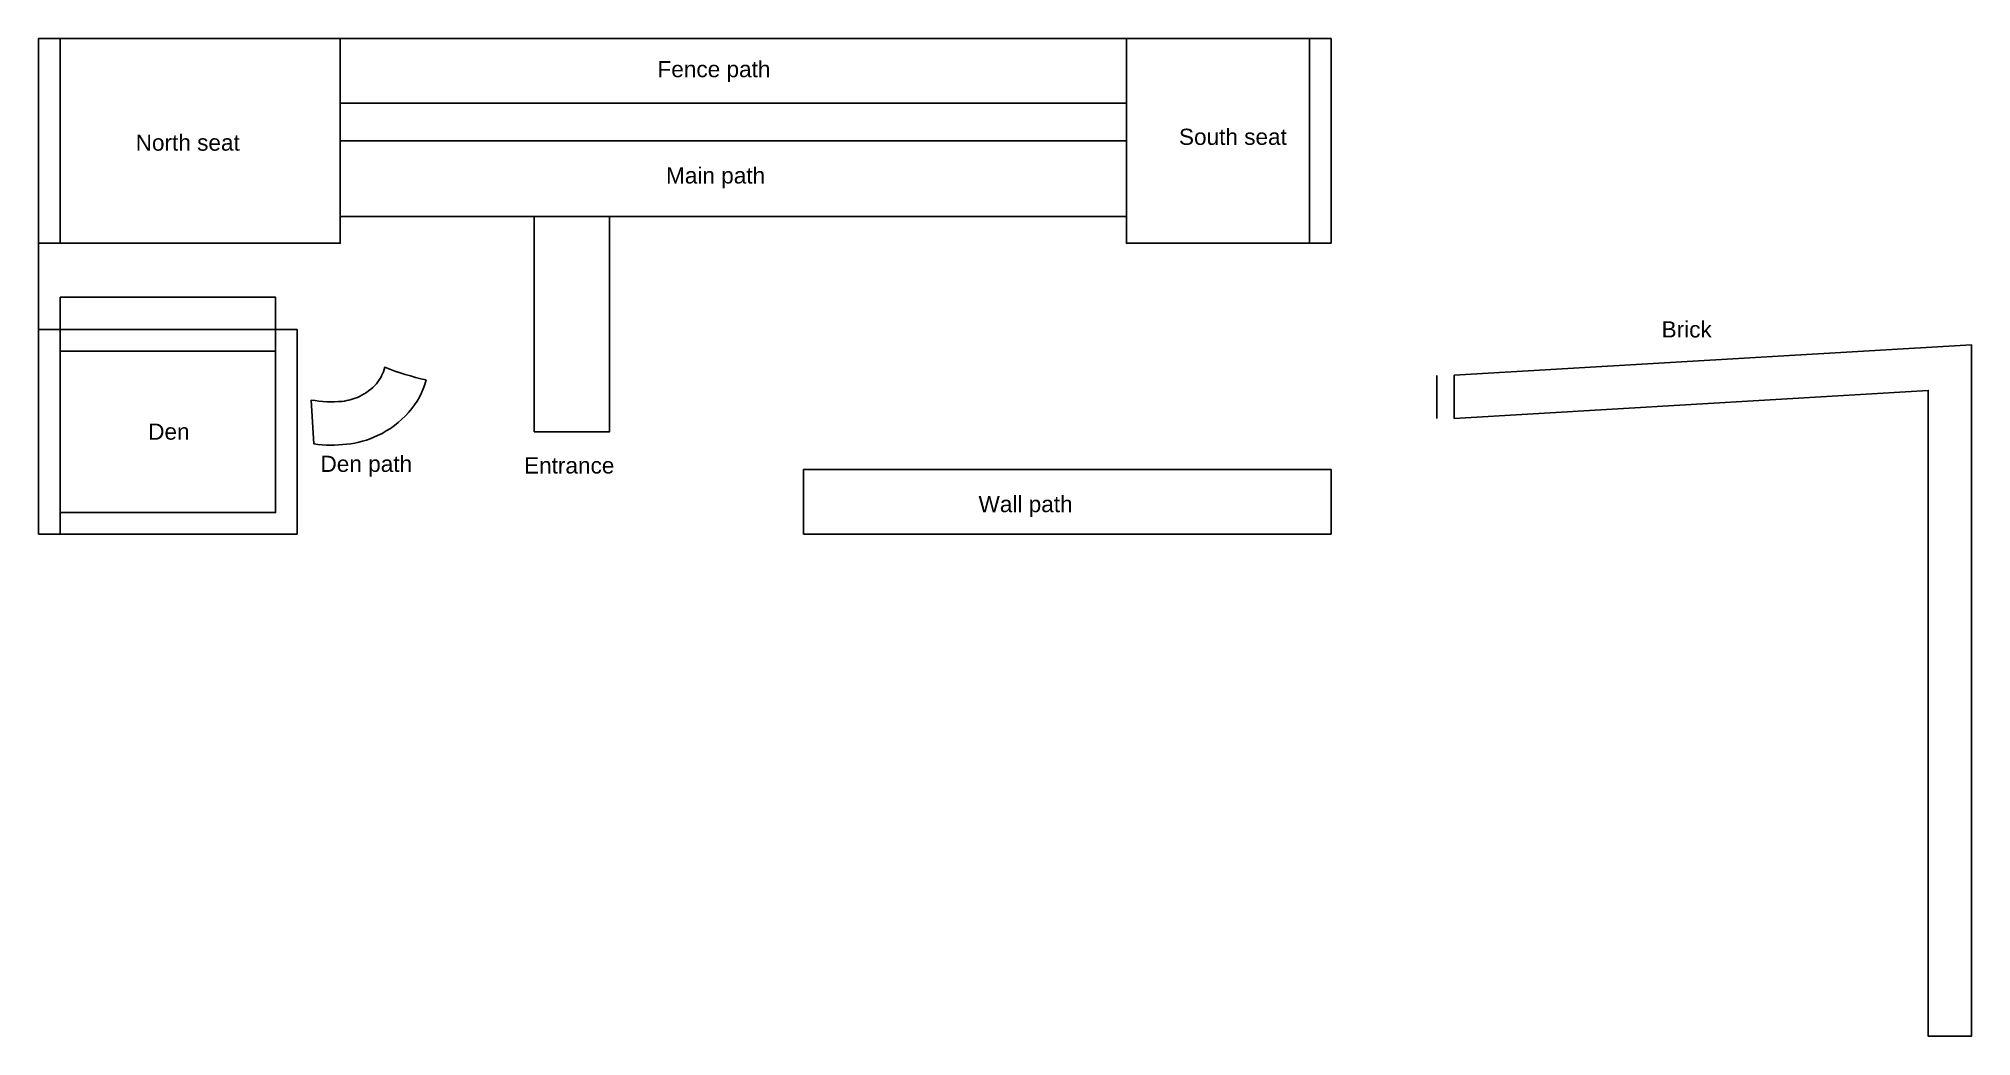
# Model space of a CAD drawing. Header units: metres. Extents: x -0.6 to 17.3, y -4.3 to 5.
import ezdxf

# ---------------------------------------------------------------- set-up
doc = ezdxf.new("R2010")
doc.units = ezdxf.units.M
doc.layers.get('0').update_dxf_attribs({"lineweight": 25, "true_color": 0xffffff})
for name, color, linetype, lineweight, true_color in [('Areas', 6, 'Continuous', 25, 0xff00ff), ('Bark', 136, 'Continuous', 25, 0x008080), ('Brick', 2, 'Continuous', 25, 0xffff00), ('Gravel', 30, 'Continuous', 25, 0xff7f00), ('Planks', 1, 'Continuous', 25, 0xff0000)]:
    doc.layers.add(name, color=color, linetype=linetype, lineweight=lineweight, true_color=true_color)
doc.styles.add('textstyle11', font='')
doc.styles.add('textstyle12', font='')
doc.styles.add('textstyle13', font='')
doc.styles.add('textstyle14', font='')
doc.styles.add('textstyle15', font='')
doc.styles.add('textstyle16', font='')
doc.styles.add('textstyle17', font='')
doc.styles.add('textstyle18', font='')
doc.styles.add('textstyle19', font='')
doc.styles.get('textstyle11').set_extended_font_data('Arial')
doc.styles.get('textstyle12').set_extended_font_data('Arial')
doc.styles.get('textstyle13').set_extended_font_data('Arial')
doc.styles.get('textstyle14').set_extended_font_data('Arial')
doc.styles.get('textstyle15').set_extended_font_data('Arial')
doc.styles.get('textstyle16').set_extended_font_data('Arial')
doc.styles.get('textstyle17').set_extended_font_data('Arial')
doc.styles.get('textstyle18').set_extended_font_data('Arial')
doc.styles.get('textstyle19').set_extended_font_data('Arial')

msp = doc.modelspace()

# ---------------------------------------------------------------- linework, layer by layer
msp.add_line((-0.6, 3.1), (-0.6, 2.3))
at = {"layer": 'Areas', "flags": 128}
for points in [[(-0.6, 3.1), (2.2, 3.1), (2.2, 5), (-0.6, 5)], [(9.5, 3.1), (11.4, 3.1), (11.4, 5), (9.5, 5)], [(-0.6, 0.4), (1.8, 0.4), (1.8, 2.3), (-0.6, 2.3)], [(-0.4, 0.6), (1.6, 0.6), (1.6, 2.1), (-0.4, 2.1)]]:
    msp.add_lwpolyline(points, close=True, dxfattribs=at)
at = {"layer": 'Bark', "flags": 128}
for points in [[(9.5, 5), (9.5, 4.4), (2.2, 4.4), (2.2, 5)], [(6.5, 0.4), (11.4, 0.4), (11.4, 1), (6.5, 1)]]:
    msp.add_lwpolyline(points, close=True, dxfattribs=at)
msp.add_lwpolyline([(2.997, 1.832, -0.117885), (2.837, 1.532, -0.103142), (2.547, 1.315, -0.0825), (2.262, 1.235, -0.063925), (1.955, 1.237), (1.931, 1.645, 0.063925), (2.219, 1.633, 0.0825), (2.378, 1.678, 0.103142), (2.537, 1.797, 0.117885), (2.614, 1.949, 0.038505)], format="xyb", close=True, dxfattribs=at)
at = {"layer": 'Brick', "flags": 128}
msp.add_lwpolyline([(12.542, 1.875), (12.542, 1.474), (16.944, 1.734), (16.944, -4.262), (17.344, -4.262), (17.344, 2.159)], close=True, dxfattribs=at)
at = {"layer": 'Gravel'}
msp.add_line((12.382, 1.474), (12.382, 1.874), dxfattribs=at)
at = {"layer": 'Gravel', "flags": 128}
for points in [[(9.5, 4.05), (9.5, 3.35), (2.2, 3.35), (2.2, 4.05)], [(4, 1.35), (4.7, 1.35), (4.7, 3.35), (4, 3.35)]]:
    msp.add_lwpolyline(points, close=True, dxfattribs=at)
at = {"layer": 'Planks', "flags": 128}
for points in [[(-0.4, 5), (-0.4, 3.1), (2.2, 3.1), (2.2, 5)], [(9.5, 5), (9.5, 3.1), (11.2, 3.1), (11.2, 5)]]:
    msp.add_lwpolyline(points, dxfattribs=at)
for points in [[(-0.4, 0.6), (1.6, 0.6), (1.6, 2.6), (-0.4, 2.6)], [(-0.4, 0.4), (1.8, 0.4), (1.8, 2.3), (-0.4, 2.3)]]:
    msp.add_lwpolyline(points, close=True, dxfattribs=at)

# ---------------------------------------------------------------- texts
at = {"layer": 'Gravel', "char_height": 0.15, "attachment_point": 2, "line_spacing_factor": 0.971628}
for s, insert, style in [('\\c32767;Fence path', (5.67, 4.792), 'textstyle13'), ('\\c32767;South seat', (10.488, 4.164), 'textstyle19'), ('\\c32767;North seat', (0.784, 4.11), 'textstyle11'), ('\\c32767;Main path', (5.685, 3.805), 'textstyle16'), ('\\c32767;Brick', (14.701, 2.376), 'textstyle15'), ('\\c32767;Den', (0.609, 1.427), 'textstyle12'), ('\\c32767;Den path', (2.442, 1.128), 'textstyle18'), ('\\c32767;Entrance', (4.326, 1.113), 'textstyle17'), ('\\c32767;Wall path', (8.563, 0.754), 'textstyle14')]:
    msp.add_mtext(s, dxfattribs=dict(at, insert=insert, style=style))

doc.saveas('drawing.dxf')
